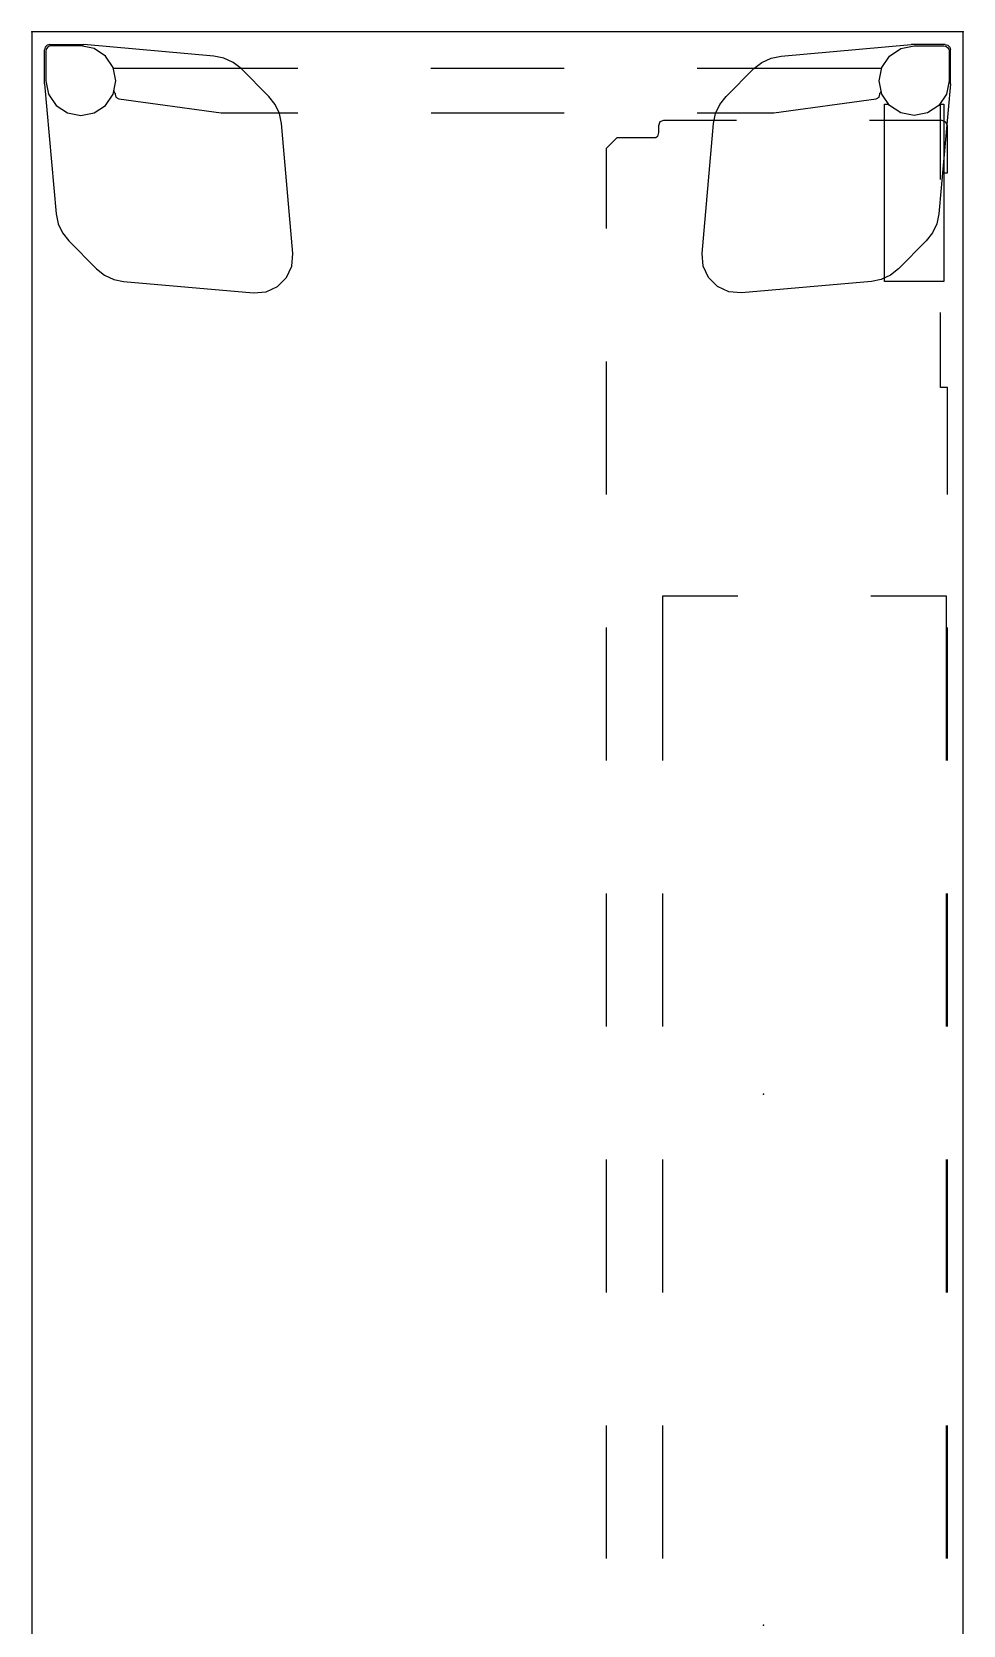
# Model space of a CAD drawing. Header units: inches. Extents: x 0 to 707, y 8 to 426.
# Drawn here: x 36.79 to 57.79, y 206.01 to 241.95 of the extents above; entities that cross this region are included whole.
import ezdxf

# ---------------------------------------------------------------- set-up
doc = ezdxf.new("R2010")
doc.units = ezdxf.units.IN
doc.header["$MEASUREMENT"] = 0
for name, color, linetype in [('TABLE', 6, 'Continuous'), ('TABLE-ELEC', 1, 'Continuous'), ('TABLE-HIDDEN', 6, 'Continuous')]:
    doc.layers.add(name, color=color, linetype=linetype)

# ---------------------------------------------------------------- blocks, each defined once
blk = doc.blocks.new('PHZ400S_422172L_0P')
at = {"layer": 'TABLE'}
for p, q in [((71.875, 0), (0, 0)), ((0, 0), (0, -21)), ((0, -21), (71.875, -21))]:
    blk.add_line(p, q, dxfattribs=at)
for p in [(0, 0), (0, -21)]:
    blk.add_point(p, dxfattribs=at)
at = {"layer": 'TABLE-ELEC'}
for p in [(23.958, -4.5), (35.938, -4.5)]:
    blk.add_point(p, dxfattribs=at)
at = {"layer": 'TABLE-HIDDEN'}
for p, q in [((0.286, -0.404), (0.301, -0.344)), ((0.301, -0.344), (0.345, -0.301)), ((0.324, -0.388), (0.35, -0.35)), ((0.345, -0.301), (0.404, -0.285)), ((0.35, -0.35), (0.388, -0.324)), ((0.388, -0.324), (0.433, -0.315)), ((1.104, -0.285), (0.404, -0.285)), ((0.433, -0.315), (1.103, -0.315)), ((1.103, -0.315), (1.404, -0.375)), ((1.172, -0.288), (1.104, -0.285)), ((1.172, -0.288), (4.106, -0.545)), ((2.118, -0.352), (2.035, -0.387)), ((3.181, -0.352), (2.118, -0.352)), ((3.181, -0.434), (3.181, -0.352)), ((8.024, -0.352), (8.024, -0.51)), ((10.437, -0.352), (8.024, -0.352)), ((16.437, -0.352), (13.437, -0.352)), ((22.437, -0.352), (19.437, -0.352)), ((28.437, -0.352), (25.437, -0.352)), ((34.437, -0.352), (31.437, -0.352)), ((0.286, -0.404), (0.286, -1.104)), ((0.315, -0.433), (0.324, -0.388)), ((0.315, -1.102), (0.315, -0.433)), ((1.404, -0.375), (1.659, -0.546)), ((1.634, -0.51), (1.634, -0.434)), ((1.634, -0.434), (5.634, -0.434)), ((3.329, -0.51), (1.634, -0.51)), ((1.659, -0.546), (1.83, -0.801)), ((2.035, -0.387), (2, -0.47)), ((2, -0.47), (2, -2.112)), ((4.106, -0.545), (4.33, -0.591)), ((4.33, -0.591), (4.537, -0.688)), ((4.537, -0.688), (4.716, -0.83)), ((5.634, -0.434), (5.634, -1.772)), ((8.024, -0.51), (6.329, -0.51)), ((12.721, -0.382), (16.437, -0.382)), ((12.721, -2.078), (12.721, -0.382)), ((19.437, -0.382), (22.437, -0.382)), ((25.437, -0.382), (28.437, -0.382)), ((31.437, -0.382), (34.437, -0.382)), ((1.83, -0.801), (1.89, -1.102)), ((4.716, -0.83), (5.345, -1.459)), ((0.286, -1.104), (0.289, -1.172)), ((0.545, -4.106), (0.289, -1.172)), ((0.375, -1.404), (0.315, -1.102)), ((0.546, -1.659), (0.375, -1.404)), ((1.83, -1.404), (1.659, -1.659)), ((1.89, -1.102), (1.83, -1.404)), ((0.801, -1.83), (0.546, -1.659)), ((1.659, -1.659), (1.404, -1.83)), ((1.634, -1.772), (1.634, -1.692)), ((5.634, -1.772), (1.634, -1.772)), ((5.345, -1.459), (5.487, -1.638)), ((5.487, -1.638), (5.583, -1.845)), ((1.103, -1.89), (0.801, -1.83)), ((0.825, -1.835), (0.825, -6)), ((1.404, -1.83), (1.103, -1.89)), ((1.367, -1.859), (1.329, -1.845)), ((1.383, -1.877), (1.367, -1.859)), ((1.409, -1.877), (1.383, -1.877)), ((1.477, -1.897), (1.409, -1.877)), ((1.513, -1.961), (1.477, -1.897)), ((1.823, -4.268), (1.513, -1.961)), ((5.583, -1.845), (5.63, -2.069)), ((5.63, -2.069), (5.886, -5.001)), ((0.591, -4.33), (0.545, -4.106)), ((1.823, -5.999), (1.823, -4.268)), ((0.688, -4.537), (0.591, -4.33)), ((0.83, -4.716), (0.688, -4.537)), ((1.459, -5.345), (0.83, -4.716)), ((5.886, -5.001), (5.861, -5.284)), ((1.638, -5.487), (1.459, -5.345)), ((2, -5.112), (2, -6.753)), ((5.861, -5.284), (5.741, -5.541)), ((12.721, -6.773), (12.721, -5.078)), ((1.845, -5.583), (1.638, -5.487)), ((2.069, -5.629), (1.845, -5.583)), ((5.001, -5.886), (2.069, -5.629)), ((5.541, -5.741), (5.284, -5.861)), ((5.741, -5.541), (5.541, -5.741)), ((5.284, -5.861), (5.001, -5.886)), ((2.001, -6.756), (2.033, -6.837)), ((16.437, -6.773), (12.721, -6.773)), ((22.437, -6.773), (19.437, -6.773)), ((28.437, -6.773), (25.437, -6.773)), ((34.437, -6.773), (31.437, -6.773)), ((2.033, -6.837), (2.117, -6.873)), ((2.117, -6.873), (2.274, -6.873)), ((2.274, -6.873), (2.359, -6.89)), ((2.359, -6.89), (2.394, -6.929)), ((2.394, -6.929), (2.394, -7.812)), ((2.394, -7.812), (2.63, -8.048)), ((2.63, -8.048), (4.438, -8.048)), ((7.438, -8.048), (10.438, -8.048)), ((13.438, -8.048), (16.438, -8.048)), ((19.438, -8.048), (22.438, -8.048)), ((25.438, -8.048), (28.438, -8.048)), ((31.438, -8.048), (34.438, -8.048)), ((0.825, -9), (0.825, -12)), ((1.823, -11.999), (1.823, -8.999)), ((0.825, -15), (0.825, -19.165)), ((1.823, -16.73), (1.823, -14.999)), ((1.845, -15.417), (1.638, -15.513)), ((2.069, -15.371), (1.845, -15.417)), ((5.001, -15.114), (2.069, -15.371)), ((5.284, -15.139), (5.001, -15.114)), ((5.541, -15.259), (5.284, -15.139)), ((5.741, -15.459), (5.541, -15.259)), ((1.459, -15.655), (0.83, -16.284)), ((1.638, -15.513), (1.459, -15.655)), ((5.861, -15.716), (5.741, -15.459)), ((5.886, -15.999), (5.861, -15.716)), ((5.63, -18.931), (5.886, -15.999)), ((0.688, -16.463), (0.591, -16.67)), ((0.83, -16.284), (0.688, -16.463)), ((0.591, -16.67), (0.545, -16.894)), ((1.513, -19.039), (1.823, -16.73)), ((0.545, -16.894), (0.289, -19.828)), ((1.477, -19.103), (1.513, -19.039)), ((5.583, -19.155), (5.63, -18.931)), ((0.546, -19.341), (0.375, -19.596)), ((0.801, -19.17), (0.546, -19.341)), ((1.103, -19.11), (0.801, -19.17)), ((1.404, -19.17), (1.103, -19.11)), ((1.323, -19.154), (1.368, -19.142)), ((1.368, -19.142), (1.381, -19.124)), ((1.381, -19.124), (1.408, -19.125)), ((1.659, -19.341), (1.404, -19.17)), ((1.408, -19.125), (1.477, -19.103)), ((1.83, -19.596), (1.659, -19.341)), ((5.345, -19.541), (5.487, -19.362)), ((5.487, -19.362), (5.583, -19.155)), ((0.375, -19.596), (0.315, -19.898)), ((1.89, -19.898), (1.83, -19.596)), ((4.716, -20.17), (5.345, -19.541)), ((0.286, -19.896), (0.289, -19.828)), ((0.286, -20.596), (0.286, -19.896)), ((0.315, -19.898), (0.315, -20.567)), ((1.83, -20.199), (1.89, -19.898)), ((1.172, -20.712), (4.106, -20.455)), ((1.404, -20.625), (1.659, -20.454)), ((1.659, -20.454), (1.83, -20.199)), ((4.106, -20.455), (4.33, -20.409)), ((4.33, -20.409), (4.537, -20.312)), ((4.537, -20.312), (4.716, -20.17)), ((0.286, -20.596), (0.301, -20.656)), ((0.301, -20.656), (0.345, -20.699)), ((0.315, -20.567), (0.324, -20.612)), ((0.324, -20.612), (0.35, -20.65)), ((0.345, -20.699), (0.404, -20.715)), ((0.35, -20.65), (0.388, -20.676)), ((0.388, -20.676), (0.433, -20.685)), ((1.104, -20.715), (0.404, -20.715)), ((0.433, -20.685), (1.103, -20.685)), ((1.103, -20.685), (1.404, -20.625)), ((1.172, -20.712), (1.104, -20.715))]:
    blk.add_line(p, q, dxfattribs=at)

msp = doc.modelspace()

# ---------------------------------------------------------------- block references
at = {"rotation": 270}
msp.add_blockref('PHZ400S_422172L_0P', (57.789, 241.951), dxfattribs=at)

doc.saveas('drawing.dxf')
